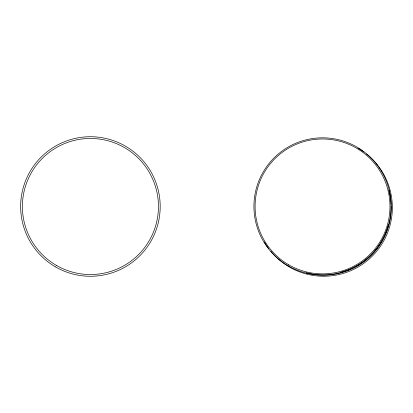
<?xml version="1.0" encoding="UTF-8"?>
<svg xmlns="http://www.w3.org/2000/svg" width="413" height="413" viewBox="0 0 413 413"><rect width="100%" height="100%" fill="white"/><g stroke="black" fill="none" stroke-linecap="round" stroke-linejoin="round"><path stroke-width="0.62" d="M389.573 193.573L389.573 194.74M391.163 205.762A67.443 67.443 0 0 1 306.286 272.786M388.891 190.181A67.443 67.443 0 0 1 391.116 204.507M388.328 224.946A66.865 66.865 0 0 1 341.05 272.224M366.522 154.003A68.61 68.61 0 0 1 372.707 255.693A68.61 68.61 0 0 1 270.918 251.424M268.538 248.373A68.61 68.61 0 0 1 264.325 241.946M358.045 148.226A68.61 68.61 0 0 1 363.956 152.051M288.811 264.841A67.443 67.443 0 0 0 389.98 206.428A67.443 67.443 0 0 0 288.811 148.019A67.443 67.443 0 0 0 288.811 264.841M288.228 265.848A68.61 68.61 0 0 0 391.142 206.428A68.61 68.61 0 0 0 288.228 147.013A68.61 68.61 0 0 0 288.228 265.848M56.405 265.414A68.026 68.026 0 0 0 158.447 206.5A68.026 68.026 0 0 0 56.405 147.586A68.026 68.026 0 0 0 56.405 265.414M55.533 266.922A69.771 69.771 0 0 0 160.192 206.5A69.771 69.771 0 0 0 55.533 146.078A69.771 69.771 0 0 0 55.533 266.922"/></g></svg>
